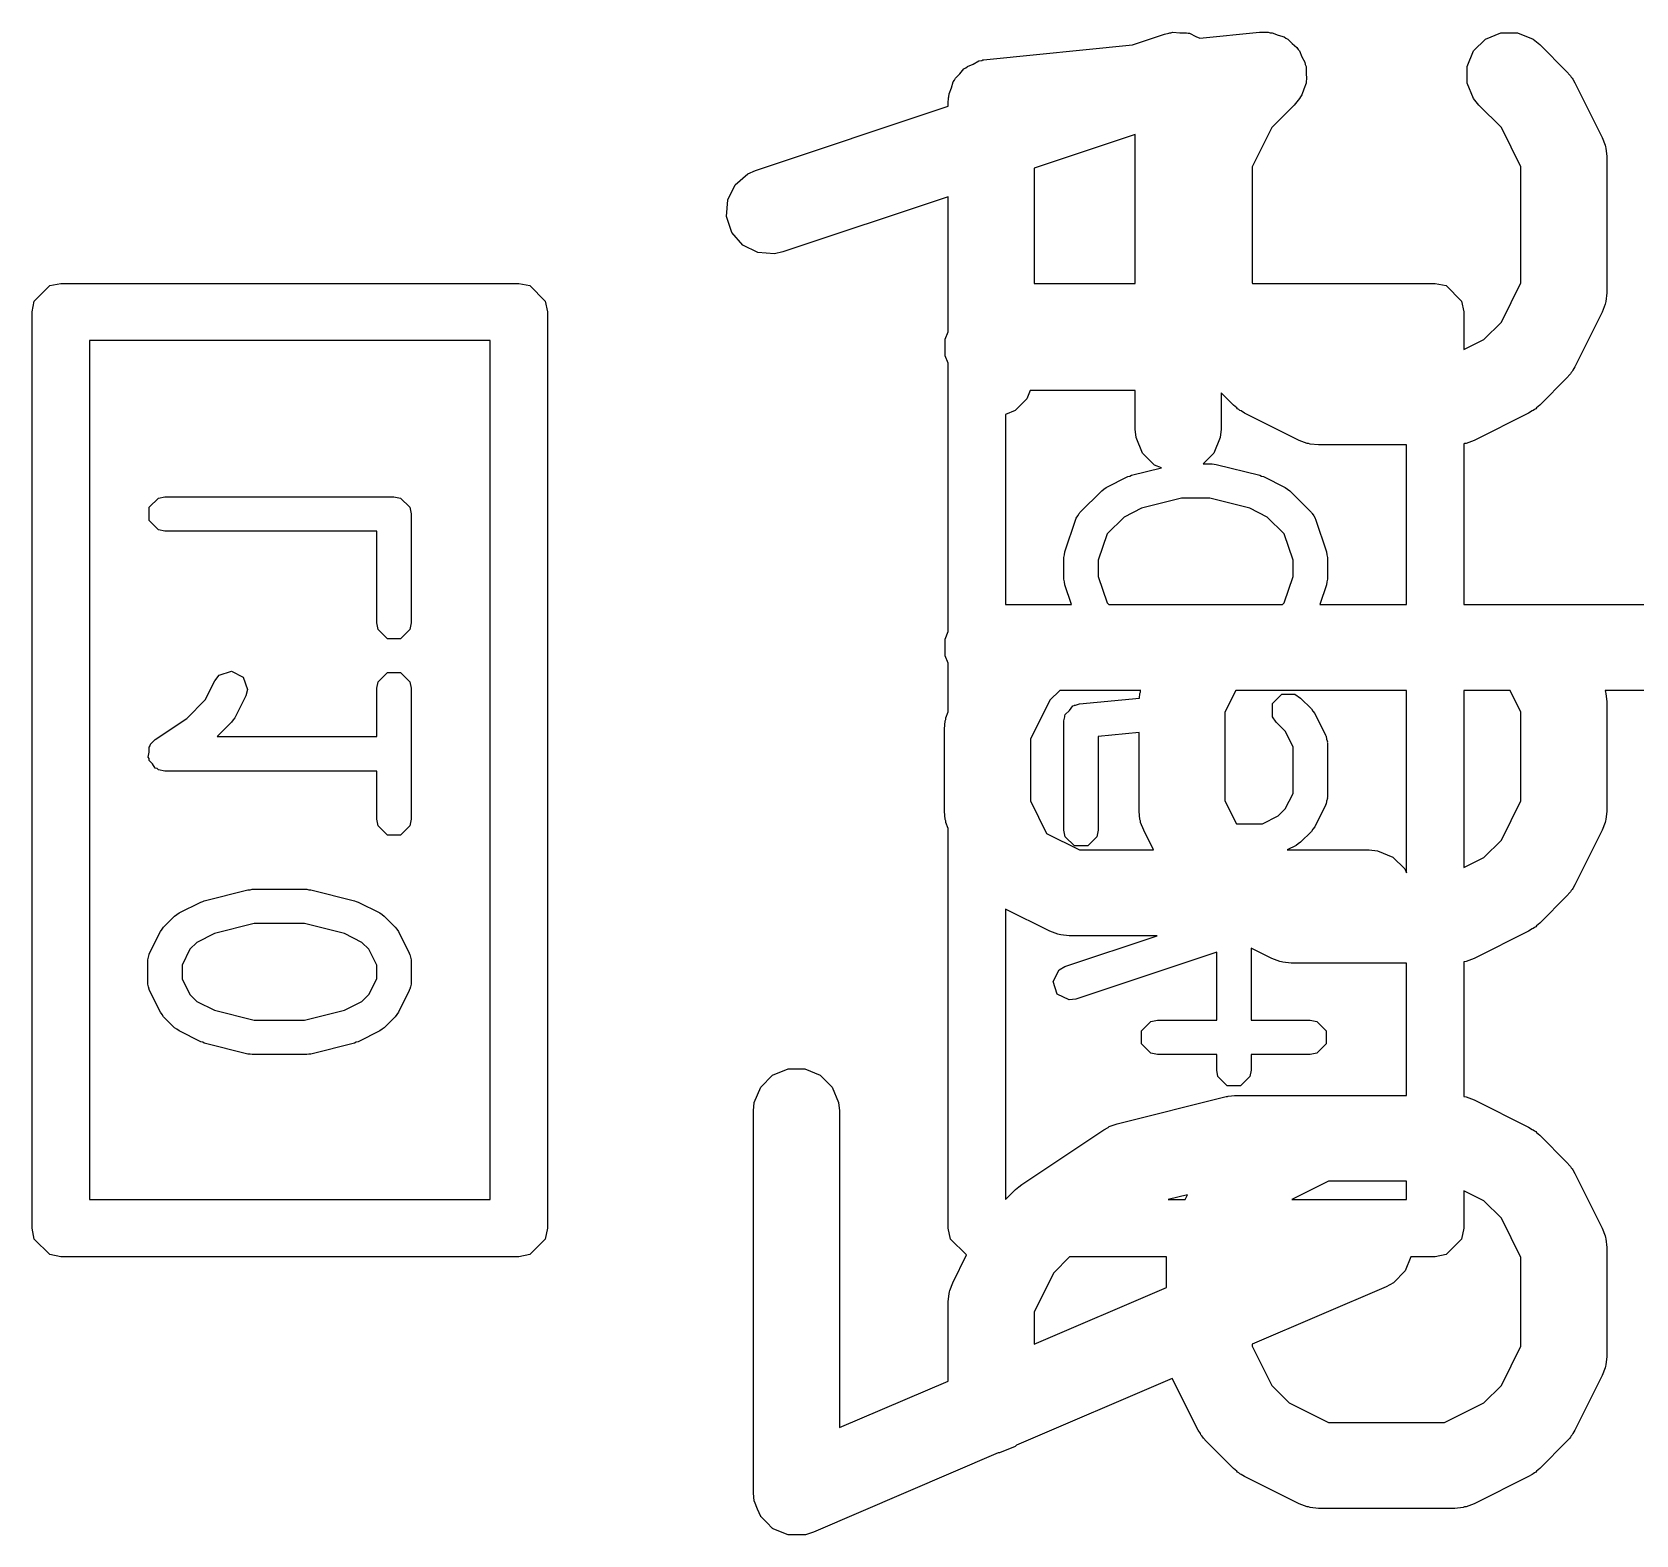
# Model space of a CAD drawing. Header units: inches. Extents: x -2.1 to 1.75, y 0.25 to 2.74.
# Drawn here: x -1.4912 to -1.3809, y 2.2449 to 2.3482 of the extents above; entities that cross this region are included whole.
import ezdxf

# ---------------------------------------------------------------- set-up
doc = ezdxf.new("R2010")
doc.units = ezdxf.units.IN
doc.header["$MEASUREMENT"] = 0
doc.layers.add('BLACK', color=250, linetype='CONTINUOUS')

msp = doc.modelspace()

# ---------------------------------------------------------------- linework, layer by layer
at = {"layer": 'BLACK', "linetype": 'CONTINUOUS'}
for p, q in [((-1.41553, 2.34731), (-1.41332, 2.34805)), ((-1.41332, 2.34805), (-1.41303, 2.34811)), ((-1.41303, 2.34811), (-1.41296, 2.34814)), ((-1.41296, 2.34814), (-1.4129, 2.34814)), ((-1.4129, 2.34814), (-1.41275, 2.34818)), ((-1.41275, 2.34818), (-1.41228, 2.34814)), ((-1.41228, 2.34814), (-1.41181, 2.34814)), ((-1.41181, 2.34814), (-1.41171, 2.3481)), ((-1.41171, 2.3481), (-1.4116, 2.3481)), ((-1.4116, 2.3481), (-1.41118, 2.34788)), ((-1.41118, 2.34788), (-1.41091, 2.34777)), ((-1.41091, 2.34777), (-1.40679, 2.34819)), ((-1.40679, 2.34819), (-1.40621, 2.34819)), ((-1.40621, 2.34819), (-1.40607, 2.34814)), ((-1.40607, 2.34814), (-1.40592, 2.34814)), ((-1.40592, 2.34814), (-1.40552, 2.34798)), ((-1.40552, 2.34798), (-1.40511, 2.34785)), ((-1.40511, 2.34785), (-1.40499, 2.34776)), ((-1.40499, 2.34776), (-1.40486, 2.3477)), ((-1.40486, 2.3477), (-1.40455, 2.3474)), ((-1.39208, 2.34689), (-1.39126, 2.3477)), ((-1.39126, 2.3477), (-1.3902, 2.34814)), ((-1.3902, 2.34814), (-1.38905, 2.34814)), ((-1.38905, 2.34814), (-1.38798, 2.3477)), ((-1.38798, 2.3477), (-1.38753, 2.34734)), ((-1.42554, 2.34631), (-1.41553, 2.34731)), ((-1.40455, 2.3474), (-1.40422, 2.34712)), ((-1.40422, 2.34712), (-1.40415, 2.34699)), ((-1.40415, 2.34699), (-1.40404, 2.34689)), ((-1.40404, 2.34689), (-1.40388, 2.34649)), ((-1.40388, 2.34649), (-1.40367, 2.34611)), ((-1.39252, 2.34582), (-1.39208, 2.34689)), ((-1.38753, 2.34734), (-1.38566, 2.34546)), ((-1.4277, 2.34501), (-1.42739, 2.34532)), ((-1.42739, 2.34532), (-1.42712, 2.34565)), ((-1.42712, 2.34565), (-1.42699, 2.34572)), ((-1.42699, 2.34572), (-1.42688, 2.34583)), ((-1.42688, 2.34583), (-1.42649, 2.34599)), ((-1.42649, 2.34599), (-1.4261, 2.3462)), ((-1.4261, 2.3462), (-1.42589, 2.34624)), ((-1.42589, 2.34624), (-1.42582, 2.34627)), ((-1.42582, 2.34627), (-1.42575, 2.34627)), ((-1.42575, 2.34627), (-1.42554, 2.34631)), ((-1.40367, 2.34611), (-1.40366, 2.34596)), ((-1.40366, 2.34596), (-1.4036, 2.34582)), ((-1.4036, 2.34582), (-1.4036, 2.34539)), ((-1.4036, 2.34539), (-1.40356, 2.34496)), ((-1.39252, 2.34467), (-1.39252, 2.34582)), ((-1.38566, 2.34546), (-1.38547, 2.34523)), ((-1.42814, 2.34395), (-1.42797, 2.34435)), ((-1.42797, 2.34435), (-1.42785, 2.34476)), ((-1.42785, 2.34476), (-1.42776, 2.34488)), ((-1.42776, 2.34488), (-1.4277, 2.34501)), ((-1.40376, 2.34427), (-1.40389, 2.34386)), ((-1.4036, 2.34467), (-1.40376, 2.34427)), ((-1.40356, 2.34496), (-1.4036, 2.34482)), ((-1.4036, 2.34482), (-1.4036, 2.34467)), ((-1.39208, 2.34361), (-1.39252, 2.34467)), ((-1.38547, 2.34523), (-1.38542, 2.34518)), ((-1.38542, 2.34518), (-1.38536, 2.34509)), ((-1.38536, 2.34509), (-1.38529, 2.34501)), ((-1.38529, 2.34501), (-1.38526, 2.34494)), ((-1.38526, 2.34494), (-1.38511, 2.34469)), ((-1.38511, 2.34469), (-1.38323, 2.34094)), ((-1.44144, 2.33867), (-1.4282, 2.34309)), ((-1.4282, 2.34337), (-1.42818, 2.34359)), ((-1.4282, 2.34309), (-1.4282, 2.34337)), ((-1.42818, 2.34366), (-1.42816, 2.34373)), ((-1.42818, 2.34359), (-1.42818, 2.34366)), ((-1.42816, 2.34373), (-1.42814, 2.34395)), ((-1.40441, 2.34316), (-1.40594, 2.34162)), ((-1.40404, 2.34361), (-1.40441, 2.34316)), ((-1.40398, 2.34374), (-1.40404, 2.34361)), ((-1.40389, 2.34386), (-1.40398, 2.34374)), ((-1.39171, 2.34316), (-1.39208, 2.34361)), ((-1.39017, 2.34162), (-1.39171, 2.34316)), ((-1.41534, 2.34115), (-1.42229, 2.33883)), ((-1.41534, 2.33091), (-1.41534, 2.34115)), ((-1.40594, 2.34162), (-1.40729, 2.33893)), ((-1.38883, 2.33893), (-1.39017, 2.34162)), ((-1.38323, 2.34094), (-1.38303, 2.3404)), ((-1.38303, 2.3404), (-1.38302, 2.3403)), ((-1.38302, 2.3403), (-1.38298, 2.3402)), ((-1.38298, 2.3402), (-1.38292, 2.33962)), ((-1.42229, 2.33883), (-1.42229, 2.33091)), ((-1.40729, 2.33893), (-1.40729, 2.33095)), ((-1.38883, 2.33095), (-1.38883, 2.33893)), ((-1.38292, 2.33962), (-1.38292, 2.33025)), ((-1.44335, 2.33665), (-1.44284, 2.33768)), ((-1.44284, 2.33768), (-1.44197, 2.33844)), ((-1.44197, 2.33844), (-1.44144, 2.33867)), ((-1.44343, 2.3355), (-1.44335, 2.33665)), ((-1.4282, 2.33686), (-1.43957, 2.33307)), ((-1.4282, 2.32757), (-1.4282, 2.33686)), ((-1.44307, 2.33441), (-1.44343, 2.3355)), ((-1.44231, 2.33354), (-1.44307, 2.33441)), ((-1.44128, 2.33303), (-1.44231, 2.33354)), ((-1.44013, 2.33294), (-1.44128, 2.33303)), ((-1.43957, 2.33307), (-1.44013, 2.33294)), ((-1.49103, 2.32969), (-1.48997, 2.33076)), ((-1.48997, 2.33076), (-1.48921, 2.33091)), ((-1.48921, 2.33091), (-1.45772, 2.33091)), ((-1.45772, 2.33091), (-1.45696, 2.33076)), ((-1.45696, 2.33076), (-1.4559, 2.32969)), ((-1.42229, 2.33091), (-1.41534, 2.33091)), ((-1.40729, 2.33095), (-1.40727, 2.33091)), ((-1.40727, 2.33091), (-1.39472, 2.33091)), ((-1.39472, 2.33091), (-1.39397, 2.33076)), ((-1.39397, 2.33076), (-1.39291, 2.32969)), ((-1.39017, 2.32825), (-1.38883, 2.33095)), ((-1.38292, 2.33025), (-1.38298, 2.32967)), ((-1.49118, 2.32894), (-1.49103, 2.32969)), ((-1.49118, 2.26594), (-1.49118, 2.32894)), ((-1.4559, 2.32969), (-1.45575, 2.32894)), ((-1.45575, 2.32894), (-1.45575, 2.26594)), ((-1.39291, 2.32969), (-1.39276, 2.32894)), ((-1.39276, 2.32894), (-1.39276, 2.32636)), ((-1.38323, 2.32893), (-1.38511, 2.32518)), ((-1.38303, 2.32947), (-1.38323, 2.32893)), ((-1.38302, 2.32958), (-1.38303, 2.32947)), ((-1.38298, 2.32967), (-1.38302, 2.32958)), ((-1.39137, 2.32705), (-1.39017, 2.32825)), ((-1.48724, 2.32697), (-1.48724, 2.26791)), ((-1.45969, 2.32697), (-1.48724, 2.32697)), ((-1.45969, 2.26791), (-1.45969, 2.32697)), ((-1.4284, 2.32708), (-1.4282, 2.32757)), ((-1.4284, 2.32592), (-1.4284, 2.32708)), ((-1.39276, 2.32636), (-1.39137, 2.32705)), ((-1.4282, 2.32543), (-1.4284, 2.32592)), ((-1.4282, 2.32463), (-1.4282, 2.32543)), ((-1.42819, 2.32455), (-1.4282, 2.32463)), ((-1.42819, 2.30697), (-1.42819, 2.32455)), ((-1.38566, 2.32441), (-1.38753, 2.32254)), ((-1.38547, 2.32464), (-1.38566, 2.32441)), ((-1.38542, 2.32469), (-1.38547, 2.32464)), ((-1.38536, 2.32478), (-1.38542, 2.32469)), ((-1.38529, 2.32486), (-1.38536, 2.32478)), ((-1.38526, 2.32493), (-1.38529, 2.32486)), ((-1.38511, 2.32518), (-1.38526, 2.32493)), ((-1.42256, 2.32355), (-1.42279, 2.32298)), ((-1.41534, 2.32355), (-1.42256, 2.32355)), ((-1.41534, 2.32088), (-1.41534, 2.32355)), ((-1.40858, 2.32254), (-1.40943, 2.32338)), ((-1.40943, 2.32338), (-1.40943, 2.32088)), ((-1.4236, 2.32217), (-1.42425, 2.3219)), ((-1.42279, 2.32298), (-1.4236, 2.32217)), ((-1.40836, 2.32235), (-1.40858, 2.32254)), ((-1.40831, 2.32229), (-1.40836, 2.32235)), ((-1.40822, 2.32224), (-1.40831, 2.32229)), ((-1.40814, 2.32217), (-1.40822, 2.32224)), ((-1.40806, 2.32214), (-1.40814, 2.32217)), ((-1.40782, 2.32198), (-1.40806, 2.32214)), ((-1.38805, 2.32214), (-1.3883, 2.32198)), ((-1.38798, 2.32217), (-1.38805, 2.32214)), ((-1.3879, 2.32224), (-1.38798, 2.32217)), ((-1.38781, 2.32229), (-1.3879, 2.32224)), ((-1.38776, 2.32235), (-1.38781, 2.32229)), ((-1.38753, 2.32254), (-1.38776, 2.32235)), ((-1.42425, 2.3219), (-1.42425, 2.30883)), ((-1.40407, 2.32011), (-1.40782, 2.32198)), ((-1.3883, 2.32198), (-1.39205, 2.32011)), ((-1.41528, 2.3203), (-1.41534, 2.32088)), ((-1.41484, 2.31924), (-1.41528, 2.3203)), ((-1.40949, 2.3203), (-1.40993, 2.31924)), ((-1.40943, 2.32088), (-1.40949, 2.3203)), ((-1.40353, 2.3199), (-1.40407, 2.32011)), ((-1.39205, 2.32011), (-1.39259, 2.3199)), ((-1.41402, 2.31842), (-1.41484, 2.31924)), ((-1.40993, 2.31924), (-1.41067, 2.31849)), ((-1.40342, 2.31989), (-1.40353, 2.3199)), ((-1.40332, 2.31985), (-1.40342, 2.31989)), ((-1.40275, 2.3198), (-1.40332, 2.31985)), ((-1.39669, 2.3198), (-1.40275, 2.3198)), ((-1.39669, 2.30883), (-1.39669, 2.3198)), ((-1.3927, 2.31989), (-1.39276, 2.31987)), ((-1.39276, 2.31987), (-1.39276, 2.30883)), ((-1.39259, 2.3199), (-1.3927, 2.31989)), ((-1.41559, 2.31771), (-1.41354, 2.31822)), ((-1.41354, 2.31822), (-1.41402, 2.31842)), ((-1.41067, 2.31849), (-1.41006, 2.31849)), ((-1.41006, 2.31849), (-1.40992, 2.31847)), ((-1.40992, 2.31847), (-1.40977, 2.31846)), ((-1.40977, 2.31846), (-1.40677, 2.31771)), ((-1.41914, 2.31515), (-1.41764, 2.31665)), ((-1.41764, 2.31665), (-1.41749, 2.31675)), ((-1.41749, 2.31675), (-1.41734, 2.31687)), ((-1.41734, 2.31687), (-1.41584, 2.31762)), ((-1.41584, 2.31762), (-1.41571, 2.31765)), ((-1.41571, 2.31765), (-1.41559, 2.31771)), ((-1.40677, 2.31771), (-1.40666, 2.31765)), ((-1.40666, 2.31765), (-1.40653, 2.31762)), ((-1.40653, 2.31762), (-1.40503, 2.31687)), ((-1.40503, 2.31687), (-1.40488, 2.31675)), ((-1.40488, 2.31675), (-1.40472, 2.31665)), ((-1.40472, 2.31665), (-1.40322, 2.31515)), ((-1.48314, 2.31552), (-1.4825, 2.31615)), ((-1.4825, 2.31615), (-1.48205, 2.31624)), ((-1.48205, 2.31624), (-1.4663, 2.31624)), ((-1.4663, 2.31624), (-1.46585, 2.31615)), ((-1.46585, 2.31615), (-1.46521, 2.31552)), ((-1.41216, 2.31613), (-1.4149, 2.31545)), ((-1.4102, 2.31613), (-1.41216, 2.31613)), ((-1.40747, 2.31545), (-1.4102, 2.31613)), ((-1.48314, 2.31461), (-1.48314, 2.31552)), ((-1.4825, 2.31397), (-1.48314, 2.31461)), ((-1.46521, 2.31552), (-1.46512, 2.31506)), ((-1.46512, 2.31506), (-1.46512, 2.30756)), ((-1.42018, 2.31244), (-1.41943, 2.31469)), ((-1.41943, 2.31469), (-1.4194, 2.31474)), ((-1.4194, 2.31477), (-1.41929, 2.31492)), ((-1.4194, 2.31474), (-1.4194, 2.31477)), ((-1.41929, 2.31492), (-1.4192, 2.31509)), ((-1.4192, 2.31509), (-1.41918, 2.3151)), ((-1.41918, 2.3151), (-1.41914, 2.31515)), ((-1.41611, 2.31484), (-1.41728, 2.31368)), ((-1.4149, 2.31545), (-1.41611, 2.31484)), ((-1.40626, 2.31484), (-1.40747, 2.31545)), ((-1.40509, 2.31368), (-1.40626, 2.31484)), ((-1.40322, 2.31515), (-1.40319, 2.3151)), ((-1.40319, 2.3151), (-1.40317, 2.31509)), ((-1.40317, 2.31509), (-1.40307, 2.31492)), ((-1.40307, 2.31492), (-1.40297, 2.31477)), ((-1.40297, 2.31477), (-1.40297, 2.31474)), ((-1.40297, 2.31474), (-1.40294, 2.31469)), ((-1.40294, 2.31469), (-1.40219, 2.31244)), ((-1.48205, 2.31388), (-1.4825, 2.31397)), ((-1.46748, 2.31388), (-1.48205, 2.31388)), ((-1.46748, 2.30756), (-1.46748, 2.31388)), ((-1.41728, 2.31368), (-1.41788, 2.31187)), ((-1.40449, 2.31187), (-1.40509, 2.31368)), ((-1.42024, 2.31206), (-1.4202, 2.31225)), ((-1.4202, 2.31225), (-1.42018, 2.31244)), ((-1.40219, 2.31244), (-1.40217, 2.31225)), ((-1.40217, 2.31225), (-1.40213, 2.31206)), ((-1.42024, 2.31056), (-1.42024, 2.31206)), ((-1.41788, 2.31187), (-1.41788, 2.31076)), ((-1.40449, 2.31076), (-1.40449, 2.31187)), ((-1.40213, 2.31206), (-1.40213, 2.31056)), ((-1.4202, 2.31038), (-1.42024, 2.31056)), ((-1.42018, 2.31019), (-1.4202, 2.31038)), ((-1.41972, 2.30883), (-1.42018, 2.31019)), ((-1.41788, 2.31076), (-1.41728, 2.30895)), ((-1.40509, 2.30895), (-1.40449, 2.31076)), ((-1.40219, 2.31019), (-1.40264, 2.30883)), ((-1.40217, 2.31038), (-1.40219, 2.31019)), ((-1.40213, 2.31056), (-1.40217, 2.31038)), ((-1.41728, 2.30895), (-1.41715, 2.30883)), ((-1.40521, 2.30883), (-1.40509, 2.30895)), ((-1.42425, 2.30883), (-1.41972, 2.30883)), ((-1.41715, 2.30883), (-1.40521, 2.30883)), ((-1.40264, 2.30883), (-1.39926, 2.30883)), ((-1.39926, 2.30883), (-1.39669, 2.30883)), ((-1.39276, 2.30883), (-1.37848, 2.30883)), ((-1.46739, 2.30711), (-1.46748, 2.30756)), ((-1.46675, 2.30647), (-1.46739, 2.30711)), ((-1.46521, 2.30711), (-1.46585, 2.30647)), ((-1.46512, 2.30756), (-1.46521, 2.30711)), ((-1.4284, 2.30645), (-1.42819, 2.30697)), ((-1.46585, 2.30647), (-1.46675, 2.30647)), ((-1.4284, 2.3053), (-1.4284, 2.30645)), ((-1.42819, 2.30479), (-1.4284, 2.3053)), ((-1.42819, 2.30146), (-1.42819, 2.30479)), ((-1.47927, 2.30227), (-1.47861, 2.30359)), ((-1.47861, 2.30359), (-1.47832, 2.30396)), ((-1.47832, 2.30396), (-1.47747, 2.30424)), ((-1.47747, 2.30424), (-1.47666, 2.30384)), ((-1.47666, 2.30384), (-1.47637, 2.30298)), ((-1.46748, 2.30307), (-1.46739, 2.30352)), ((-1.46739, 2.30352), (-1.46675, 2.30416)), ((-1.46675, 2.30416), (-1.46585, 2.30416)), ((-1.46585, 2.30416), (-1.46521, 2.30352)), ((-1.46521, 2.30352), (-1.46512, 2.30307)), ((-1.47649, 2.30254), (-1.47724, 2.30104)), ((-1.47637, 2.30298), (-1.47649, 2.30254)), ((-1.46748, 2.29975), (-1.46748, 2.30307)), ((-1.46512, 2.30307), (-1.46512, 2.29407)), ((-1.42053, 2.30292), (-1.4212, 2.30225)), ((-1.41496, 2.30292), (-1.42053, 2.30292)), ((-1.41918, 2.30199), (-1.41505, 2.3024)), ((-1.41505, 2.3024), (-1.41502, 2.3027)), ((-1.41502, 2.3027), (-1.41498, 2.3028)), ((-1.41498, 2.3028), (-1.41497, 2.30291)), ((-1.41497, 2.30291), (-1.41496, 2.30292)), ((-1.40842, 2.30292), (-1.40917, 2.30143)), ((-1.39669, 2.30292), (-1.40842, 2.30292)), ((-1.4059, 2.30202), (-1.40526, 2.30266)), ((-1.40526, 2.30266), (-1.40436, 2.30266)), ((-1.40436, 2.30266), (-1.40397, 2.3024)), ((-1.40397, 2.3024), (-1.40322, 2.30165)), ((-1.39669, 2.29038), (-1.39669, 2.30292)), ((-1.38957, 2.30292), (-1.39276, 2.30292)), ((-1.39276, 2.30292), (-1.39276, 2.29074)), ((-1.38883, 2.30143), (-1.38957, 2.30292)), ((-1.37499, 2.30292), (-1.38303, 2.30292)), ((-1.38303, 2.30292), (-1.38303, 2.30291)), ((-1.38303, 2.30291), (-1.38302, 2.3028)), ((-1.38302, 2.3028), (-1.38298, 2.3027)), ((-1.38298, 2.3027), (-1.38292, 2.30213)), ((-1.48055, 2.30098), (-1.47927, 2.30227)), ((-1.42835, 2.30103), (-1.42819, 2.30146)), ((-1.4212, 2.30225), (-1.42255, 2.29956)), ((-1.42017, 2.30118), (-1.42015, 2.30127)), ((-1.42015, 2.30127), (-1.41987, 2.30155)), ((-1.41987, 2.30155), (-1.41962, 2.30186)), ((-1.41962, 2.30186), (-1.41954, 2.30188)), ((-1.41954, 2.30188), (-1.41951, 2.30191)), ((-1.41951, 2.30191), (-1.41945, 2.30191)), ((-1.41945, 2.30191), (-1.41918, 2.30199)), ((-1.40917, 2.30143), (-1.40917, 2.29533)), ((-1.4059, 2.30111), (-1.4059, 2.30202)), ((-1.40322, 2.30165), (-1.40312, 2.30149)), ((-1.40312, 2.30149), (-1.403, 2.30134)), ((-1.403, 2.30134), (-1.40225, 2.29984)), ((-1.38883, 2.29533), (-1.38883, 2.30143)), ((-1.38292, 2.30213), (-1.38292, 2.29463)), ((-1.48271, 2.29955), (-1.48055, 2.30098)), ((-1.47747, 2.30073), (-1.47845, 2.29975)), ((-1.47736, 2.30089), (-1.47747, 2.30073)), ((-1.47724, 2.30104), (-1.47736, 2.30089)), ((-1.42846, 2.30025), (-1.4284, 2.30083)), ((-1.42846, 2.29463), (-1.42846, 2.30025)), ((-1.4284, 2.30083), (-1.42836, 2.30093)), ((-1.42836, 2.30093), (-1.42835, 2.30103)), ((-1.42024, 2.30082), (-1.42018, 2.3011)), ((-1.42024, 2.29332), (-1.42024, 2.30082)), ((-1.42019, 2.30116), (-1.42017, 2.30118)), ((-1.42018, 2.3011), (-1.42019, 2.30116)), ((-1.40564, 2.30073), (-1.4059, 2.30111)), ((-1.40503, 2.30012), (-1.40564, 2.30073)), ((-1.40449, 2.29904), (-1.40503, 2.30012)), ((-1.48314, 2.29902), (-1.48306, 2.2991)), ((-1.48314, 2.29867), (-1.48314, 2.29902)), ((-1.48306, 2.2991), (-1.48303, 2.29922)), ((-1.48303, 2.29922), (-1.48271, 2.29955)), ((-1.47845, 2.29975), (-1.46748, 2.29975)), ((-1.42255, 2.29956), (-1.42255, 2.29533)), ((-1.41507, 2.30003), (-1.41788, 2.29975)), ((-1.41788, 2.29975), (-1.41788, 2.29332)), ((-1.41507, 2.29463), (-1.41507, 2.30003)), ((-1.40449, 2.29584), (-1.40449, 2.29904)), ((-1.40225, 2.29984), (-1.40224, 2.29979)), ((-1.40224, 2.29979), (-1.40222, 2.29977)), ((-1.40222, 2.29977), (-1.40218, 2.29958)), ((-1.40218, 2.29958), (-1.40213, 2.2994)), ((-1.40213, 2.2994), (-1.40214, 2.29937)), ((-1.40214, 2.29937), (-1.40213, 2.29932)), ((-1.40213, 2.29932), (-1.40213, 2.29557)), ((-1.48321, 2.29834), (-1.48314, 2.29867)), ((-1.48314, 2.29824), (-1.48321, 2.29834)), ((-1.48314, 2.29811), (-1.48314, 2.29824)), ((-1.4829, 2.29787), (-1.48314, 2.29811)), ((-1.48271, 2.29758), (-1.4829, 2.29787)), ((-1.48259, 2.29756), (-1.48271, 2.29758)), ((-1.4825, 2.29747), (-1.48259, 2.29756)), ((-1.48205, 2.29738), (-1.4825, 2.29747)), ((-1.46748, 2.29738), (-1.48205, 2.29738)), ((-1.46748, 2.29407), (-1.46748, 2.29738)), ((-1.40503, 2.29477), (-1.40449, 2.29584)), ((-1.4284, 2.29405), (-1.42846, 2.29463)), ((-1.42255, 2.29533), (-1.42143, 2.29308)), ((-1.41502, 2.29405), (-1.41507, 2.29463)), ((-1.40917, 2.29533), (-1.40838, 2.29375)), ((-1.40551, 2.29429), (-1.40503, 2.29477)), ((-1.40225, 2.29504), (-1.403, 2.29354)), ((-1.40224, 2.2951), (-1.40225, 2.29504)), ((-1.40222, 2.29511), (-1.40224, 2.2951)), ((-1.40218, 2.2953), (-1.40222, 2.29511)), ((-1.40213, 2.29548), (-1.40218, 2.2953)), ((-1.40213, 2.29557), (-1.40214, 2.29551)), ((-1.40214, 2.29551), (-1.40213, 2.29548)), ((-1.39017, 2.29263), (-1.38883, 2.29533)), ((-1.38292, 2.29463), (-1.38298, 2.29405)), ((-1.46739, 2.29361), (-1.46748, 2.29407)), ((-1.46675, 2.29298), (-1.46739, 2.29361)), ((-1.46521, 2.29361), (-1.46585, 2.29298)), ((-1.46512, 2.29407), (-1.46521, 2.29361)), ((-1.42836, 2.29395), (-1.4284, 2.29405)), ((-1.42835, 2.29385), (-1.42836, 2.29395)), ((-1.42819, 2.29342), (-1.42835, 2.29385)), ((-1.41498, 2.29395), (-1.41502, 2.29405)), ((-1.41497, 2.29385), (-1.41498, 2.29395)), ((-1.41476, 2.29331), (-1.41497, 2.29385)), ((-1.40838, 2.29375), (-1.40659, 2.29375)), ((-1.40659, 2.29375), (-1.40551, 2.29429)), ((-1.403, 2.29354), (-1.40312, 2.29339)), ((-1.38303, 2.29385), (-1.38323, 2.29331)), ((-1.38302, 2.29395), (-1.38303, 2.29385)), ((-1.38298, 2.29405), (-1.38302, 2.29395)), ((-1.46585, 2.29298), (-1.46675, 2.29298)), ((-1.42819, 2.26594), (-1.42819, 2.29342)), ((-1.42143, 2.29308), (-1.41918, 2.29196)), ((-1.42015, 2.29286), (-1.42024, 2.29332)), ((-1.41951, 2.29223), (-1.42015, 2.29286)), ((-1.41797, 2.29286), (-1.41861, 2.29223)), ((-1.41788, 2.29332), (-1.41797, 2.29286)), ((-1.41409, 2.29196), (-1.41476, 2.29331)), ((-1.40413, 2.29238), (-1.40428, 2.29226)), ((-1.40397, 2.29248), (-1.40413, 2.29238)), ((-1.40322, 2.29323), (-1.40397, 2.29248)), ((-1.40312, 2.29339), (-1.40322, 2.29323)), ((-1.39137, 2.29143), (-1.39017, 2.29263)), ((-1.38323, 2.29331), (-1.38511, 2.28956)), ((-1.41861, 2.29223), (-1.41951, 2.29223)), ((-1.41918, 2.29196), (-1.41409, 2.29196)), ((-1.40428, 2.29226), (-1.40489, 2.29196)), ((-1.40489, 2.29196), (-1.39926, 2.29196)), ((-1.39926, 2.29196), (-1.39868, 2.2919)), ((-1.39868, 2.2919), (-1.39762, 2.29146)), ((-1.39762, 2.29146), (-1.3968, 2.29065)), ((-1.39276, 2.29074), (-1.39137, 2.29143)), ((-1.3968, 2.29065), (-1.39669, 2.29038)), ((-1.47934, 2.28846), (-1.47634, 2.28921)), ((-1.47634, 2.28921), (-1.47619, 2.28922)), ((-1.47619, 2.28922), (-1.47605, 2.28925)), ((-1.47605, 2.28925), (-1.4723, 2.28925)), ((-1.4723, 2.28925), (-1.47216, 2.28922)), ((-1.47216, 2.28922), (-1.47201, 2.28921)), ((-1.47201, 2.28921), (-1.46902, 2.28846)), ((-1.38542, 2.28907), (-1.38547, 2.28902)), ((-1.38536, 2.28916), (-1.38542, 2.28907)), ((-1.38529, 2.28924), (-1.38536, 2.28916)), ((-1.38526, 2.28931), (-1.38529, 2.28924)), ((-1.38511, 2.28956), (-1.38526, 2.28931)), ((-1.48108, 2.28762), (-1.47958, 2.28837)), ((-1.47958, 2.28837), (-1.47945, 2.28841)), ((-1.47945, 2.28841), (-1.47934, 2.28846)), ((-1.46902, 2.28846), (-1.4689, 2.28841)), ((-1.4689, 2.28841), (-1.46877, 2.28837)), ((-1.46877, 2.28837), (-1.46727, 2.28762)), ((-1.38566, 2.28879), (-1.38753, 2.28692)), ((-1.38547, 2.28902), (-1.38566, 2.28879)), ((-1.48214, 2.28665), (-1.48139, 2.2874)), ((-1.48139, 2.2874), (-1.48123, 2.28751)), ((-1.48123, 2.28751), (-1.48108, 2.28762)), ((-1.47591, 2.28689), (-1.47864, 2.2862)), ((-1.47245, 2.28689), (-1.47591, 2.28689)), ((-1.46971, 2.2862), (-1.47245, 2.28689)), ((-1.46727, 2.28762), (-1.46712, 2.28751)), ((-1.46712, 2.28751), (-1.46697, 2.2874)), ((-1.46697, 2.2874), (-1.46622, 2.28665)), ((-1.4212, 2.28636), (-1.42425, 2.28789)), ((-1.42425, 2.28789), (-1.42425, 2.26792)), ((-1.38753, 2.28692), (-1.38776, 2.28673)), ((-1.48311, 2.28485), (-1.48236, 2.28635)), ((-1.48236, 2.28635), (-1.48224, 2.2865)), ((-1.48224, 2.2865), (-1.48214, 2.28665)), ((-1.47864, 2.2862), (-1.47985, 2.2856)), ((-1.4685, 2.2856), (-1.46971, 2.2862)), ((-1.46622, 2.28665), (-1.46611, 2.2865)), ((-1.46611, 2.2865), (-1.466, 2.28635)), ((-1.466, 2.28635), (-1.46525, 2.28485)), ((-1.42066, 2.28616), (-1.4212, 2.28636)), ((-1.42056, 2.28615), (-1.42066, 2.28616)), ((-1.42046, 2.28611), (-1.42056, 2.28615)), ((-1.41988, 2.28605), (-1.42046, 2.28611)), ((-1.42018, 2.28394), (-1.41384, 2.28605)), ((-1.41384, 2.28605), (-1.41988, 2.28605)), ((-1.3883, 2.28636), (-1.39205, 2.28449)), ((-1.38805, 2.28652), (-1.3883, 2.28636)), ((-1.38798, 2.28655), (-1.38805, 2.28652)), ((-1.3879, 2.28662), (-1.38798, 2.28655)), ((-1.38781, 2.28667), (-1.3879, 2.28662)), ((-1.38776, 2.28673), (-1.38781, 2.28667)), ((-1.48318, 2.28458), (-1.48314, 2.28477)), ((-1.48314, 2.28477), (-1.48312, 2.28479)), ((-1.48312, 2.28479), (-1.48311, 2.28485)), ((-1.48033, 2.28512), (-1.48087, 2.28404)), ((-1.47985, 2.2856), (-1.48033, 2.28512)), ((-1.46802, 2.28512), (-1.4685, 2.2856)), ((-1.46748, 2.28404), (-1.46802, 2.28512)), ((-1.46525, 2.28485), (-1.46523, 2.28479)), ((-1.46523, 2.28479), (-1.46521, 2.28477)), ((-1.46521, 2.28477), (-1.46517, 2.28458)), ((-1.40974, 2.28493), (-1.41943, 2.2817)), ((-1.40974, 2.28025), (-1.40974, 2.28493)), ((-1.40594, 2.28449), (-1.40738, 2.28521)), ((-1.40738, 2.28521), (-1.40738, 2.28025)), ((-1.48323, 2.2844), (-1.48318, 2.28458)), ((-1.48322, 2.28438), (-1.48323, 2.2844)), ((-1.48323, 2.28432), (-1.48322, 2.28438)), ((-1.48323, 2.28282), (-1.48323, 2.28432)), ((-1.48087, 2.28404), (-1.48087, 2.2831)), ((-1.46748, 2.2831), (-1.46748, 2.28404)), ((-1.46517, 2.28458), (-1.46512, 2.2844)), ((-1.46512, 2.2844), (-1.46513, 2.28438)), ((-1.46513, 2.28438), (-1.46512, 2.28432)), ((-1.46512, 2.28432), (-1.46512, 2.28282)), ((-1.42099, 2.2829), (-1.42058, 2.28371)), ((-1.42058, 2.28371), (-1.42018, 2.28394)), ((-1.4054, 2.28428), (-1.40594, 2.28449)), ((-1.40529, 2.28427), (-1.4054, 2.28428)), ((-1.4052, 2.28423), (-1.40529, 2.28427)), ((-1.40462, 2.28418), (-1.4052, 2.28423)), ((-1.39669, 2.28418), (-1.40462, 2.28418)), ((-1.39669, 2.27508), (-1.39669, 2.28418)), ((-1.3927, 2.28427), (-1.39276, 2.28425)), ((-1.39276, 2.28425), (-1.39276, 2.27501)), ((-1.39259, 2.28428), (-1.3927, 2.28427)), ((-1.39205, 2.28449), (-1.39259, 2.28428)), ((-1.48322, 2.28276), (-1.48323, 2.28282)), ((-1.48323, 2.28273), (-1.48322, 2.28276)), ((-1.48318, 2.28255), (-1.48323, 2.28273)), ((-1.48314, 2.28237), (-1.48318, 2.28255)), ((-1.48087, 2.2831), (-1.48033, 2.28202)), ((-1.46802, 2.28202), (-1.46748, 2.2831)), ((-1.46517, 2.28255), (-1.46521, 2.28237)), ((-1.46512, 2.28273), (-1.46517, 2.28255)), ((-1.46512, 2.28282), (-1.46513, 2.28276)), ((-1.46513, 2.28276), (-1.46512, 2.28273)), ((-1.4207, 2.28204), (-1.42099, 2.2829)), ((-1.48312, 2.28235), (-1.48314, 2.28237)), ((-1.48311, 2.28229), (-1.48312, 2.28235)), ((-1.48236, 2.28079), (-1.48311, 2.28229)), ((-1.48033, 2.28202), (-1.47985, 2.28154)), ((-1.47985, 2.28154), (-1.47864, 2.28093)), ((-1.46971, 2.28093), (-1.4685, 2.28154)), ((-1.4685, 2.28154), (-1.46802, 2.28202)), ((-1.46525, 2.28229), (-1.466, 2.28079)), ((-1.46523, 2.28235), (-1.46525, 2.28229)), ((-1.46521, 2.28237), (-1.46523, 2.28235)), ((-1.41989, 2.28164), (-1.4207, 2.28204)), ((-1.41943, 2.2817), (-1.41989, 2.28164)), ((-1.48224, 2.28064), (-1.48236, 2.28079)), ((-1.48214, 2.28048), (-1.48224, 2.28064)), ((-1.48139, 2.27973), (-1.48214, 2.28048)), ((-1.47864, 2.28093), (-1.47591, 2.28025)), ((-1.47591, 2.28025), (-1.47245, 2.28025)), ((-1.47245, 2.28025), (-1.46971, 2.28093)), ((-1.46622, 2.28048), (-1.46697, 2.27973)), ((-1.46611, 2.28064), (-1.46622, 2.28048)), ((-1.466, 2.28079), (-1.46611, 2.28064)), ((-1.41426, 2.28016), (-1.41381, 2.28025)), ((-1.41381, 2.28025), (-1.40974, 2.28025)), ((-1.40738, 2.28025), (-1.40331, 2.28025)), ((-1.40331, 2.28025), (-1.40286, 2.28016)), ((-1.48123, 2.27963), (-1.48139, 2.27973)), ((-1.48108, 2.27951), (-1.48123, 2.27963)), ((-1.47958, 2.27876), (-1.48108, 2.27951)), ((-1.46727, 2.27951), (-1.46877, 2.27876)), ((-1.46712, 2.27963), (-1.46727, 2.27951)), ((-1.46697, 2.27973), (-1.46712, 2.27963)), ((-1.4149, 2.27952), (-1.41426, 2.28016)), ((-1.4149, 2.27862), (-1.4149, 2.27952)), ((-1.40286, 2.28016), (-1.40222, 2.27952)), ((-1.40222, 2.27952), (-1.40222, 2.27862)), ((-1.47945, 2.27873), (-1.47958, 2.27876)), ((-1.47934, 2.27867), (-1.47945, 2.27873)), ((-1.47634, 2.27792), (-1.47934, 2.27867)), ((-1.46902, 2.27867), (-1.47201, 2.27792)), ((-1.4689, 2.27873), (-1.46902, 2.27867)), ((-1.46877, 2.27876), (-1.4689, 2.27873)), ((-1.41426, 2.27798), (-1.4149, 2.27862)), ((-1.40222, 2.27862), (-1.40286, 2.27798)), ((-1.47619, 2.27792), (-1.47634, 2.27792)), ((-1.47605, 2.27789), (-1.47619, 2.27792)), ((-1.4723, 2.27789), (-1.47605, 2.27789)), ((-1.47216, 2.27792), (-1.4723, 2.27789)), ((-1.47201, 2.27792), (-1.47216, 2.27792)), ((-1.41381, 2.27789), (-1.41426, 2.27798)), ((-1.40974, 2.27789), (-1.41381, 2.27789)), ((-1.40974, 2.27682), (-1.40974, 2.27789)), ((-1.40331, 2.27789), (-1.40738, 2.27789)), ((-1.40738, 2.27789), (-1.40738, 2.27682)), ((-1.40286, 2.27798), (-1.40331, 2.27789)), ((-1.44108, 2.27565), (-1.44027, 2.27646)), ((-1.44027, 2.27646), (-1.43921, 2.2769)), ((-1.43921, 2.2769), (-1.43805, 2.2769)), ((-1.43805, 2.2769), (-1.43699, 2.27646)), ((-1.43699, 2.27646), (-1.43617, 2.27565)), ((-1.40965, 2.27637), (-1.40974, 2.27682)), ((-1.40901, 2.27573), (-1.40965, 2.27637)), ((-1.40747, 2.27637), (-1.40811, 2.27573)), ((-1.40738, 2.27682), (-1.40747, 2.27637)), ((-1.44153, 2.27458), (-1.44108, 2.27565)), ((-1.43617, 2.27565), (-1.43573, 2.27458)), ((-1.41659, 2.27312), (-1.40909, 2.275)), ((-1.40909, 2.275), (-1.40899, 2.27501)), ((-1.40811, 2.27573), (-1.40901, 2.27573)), ((-1.40899, 2.27501), (-1.40895, 2.27503)), ((-1.40895, 2.27503), (-1.40873, 2.27505)), ((-1.40873, 2.27505), (-1.40851, 2.27508)), ((-1.40851, 2.27508), (-1.40847, 2.27507)), ((-1.40847, 2.27507), (-1.40837, 2.27508)), ((-1.40837, 2.27508), (-1.39669, 2.27508)), ((-1.39276, 2.27501), (-1.3927, 2.27499)), ((-1.3927, 2.27499), (-1.39259, 2.27498)), ((-1.39259, 2.27498), (-1.39205, 2.27477)), ((-1.39205, 2.27477), (-1.3883, 2.2729)), ((-1.44158, 2.27401), (-1.44153, 2.27458)), ((-1.44158, 2.24776), (-1.44158, 2.27401)), ((-1.43573, 2.27458), (-1.43568, 2.27401)), ((-1.43568, 2.27401), (-1.43568, 2.25224)), ((-1.42313, 2.26896), (-1.41751, 2.27271)), ((-1.41751, 2.27271), (-1.41719, 2.27288)), ((-1.41719, 2.27288), (-1.41713, 2.27293)), ((-1.41713, 2.27293), (-1.41706, 2.27295)), ((-1.41706, 2.27295), (-1.417, 2.27299)), ((-1.417, 2.27299), (-1.41693, 2.273)), ((-1.41693, 2.273), (-1.41659, 2.27312)), ((-1.3883, 2.2729), (-1.38805, 2.27274)), ((-1.38805, 2.27274), (-1.38798, 2.27271)), ((-1.38798, 2.27271), (-1.3879, 2.27265)), ((-1.3879, 2.27265), (-1.38781, 2.27259)), ((-1.38781, 2.27259), (-1.38776, 2.27253)), ((-1.38776, 2.27253), (-1.38753, 2.27234)), ((-1.38753, 2.27234), (-1.38566, 2.27047)), ((-1.38566, 2.27047), (-1.38547, 2.27024)), ((-1.38547, 2.27024), (-1.38542, 2.27019)), ((-1.38542, 2.27019), (-1.38536, 2.2701)), ((-1.38536, 2.2701), (-1.38529, 2.27002)), ((-1.38529, 2.27002), (-1.38526, 2.26995)), ((-1.38526, 2.26995), (-1.38511, 2.2697)), ((-1.38511, 2.2697), (-1.38323, 2.26595)), ((-1.42425, 2.26792), (-1.42358, 2.2686)), ((-1.42358, 2.2686), (-1.42335, 2.26879)), ((-1.42358, 2.2686), (-1.42358, 2.2686)), ((-1.42358, 2.2686), (-1.42358, 2.2686)), ((-1.42335, 2.26879), (-1.42313, 2.26896)), ((-1.42313, 2.26896), (-1.42313, 2.26896)), ((-1.42313, 2.26896), (-1.42313, 2.26896)), ((-1.41174, 2.26825), (-1.41307, 2.26791)), ((-1.41191, 2.26791), (-1.41174, 2.26825)), ((-1.40205, 2.26918), (-1.40458, 2.26791)), ((-1.39669, 2.26918), (-1.40205, 2.26918)), ((-1.39669, 2.26791), (-1.39669, 2.26918)), ((-1.39137, 2.26783), (-1.39276, 2.26852)), ((-1.39276, 2.26852), (-1.39276, 2.26594)), ((-1.48724, 2.26791), (-1.45969, 2.26791)), ((-1.41307, 2.26791), (-1.41191, 2.26791)), ((-1.40458, 2.26791), (-1.39669, 2.26791)), ((-1.39017, 2.26663), (-1.39137, 2.26783)), ((-1.49103, 2.26519), (-1.49118, 2.26594)), ((-1.45575, 2.26594), (-1.4559, 2.26519)), ((-1.42804, 2.26519), (-1.42819, 2.26594)), ((-1.39276, 2.26594), (-1.39291, 2.26519)), ((-1.38883, 2.26394), (-1.39017, 2.26663)), ((-1.38323, 2.26595), (-1.38303, 2.26541)), ((-1.48997, 2.26413), (-1.49103, 2.26519)), ((-1.4559, 2.26519), (-1.45696, 2.26413)), ((-1.42697, 2.26413), (-1.42804, 2.26519)), ((-1.39291, 2.26519), (-1.39397, 2.26413)), ((-1.38303, 2.26541), (-1.38302, 2.26531)), ((-1.38302, 2.26531), (-1.38298, 2.26521)), ((-1.38298, 2.26521), (-1.38292, 2.26463)), ((-1.48921, 2.26398), (-1.48997, 2.26413)), ((-1.45772, 2.26398), (-1.48921, 2.26398)), ((-1.45696, 2.26413), (-1.45772, 2.26398)), ((-1.42788, 2.2622), (-1.42693, 2.26412)), ((-1.42693, 2.26412), (-1.42697, 2.26413)), ((-1.41985, 2.26398), (-1.42094, 2.26288)), ((-1.4132, 2.26398), (-1.41985, 2.26398)), ((-1.4132, 2.26187), (-1.4132, 2.26398)), ((-1.3964, 2.26398), (-1.39678, 2.26302)), ((-1.39472, 2.26398), (-1.3964, 2.26398)), ((-1.39397, 2.26413), (-1.39472, 2.26398)), ((-1.38883, 2.25783), (-1.38883, 2.26394)), ((-1.38292, 2.26463), (-1.38292, 2.25713)), ((-1.42094, 2.26288), (-1.42229, 2.26019)), ((-1.39678, 2.26302), (-1.39759, 2.2622)), ((-1.42814, 2.26146), (-1.4281, 2.26156)), ((-1.4281, 2.26156), (-1.42809, 2.26166)), ((-1.42809, 2.26166), (-1.42788, 2.2622)), ((-1.42229, 2.25797), (-1.4132, 2.26187)), ((-1.3981, 2.26192), (-1.40729, 2.25798)), ((-1.39759, 2.2622), (-1.3981, 2.26192)), ((-1.4282, 2.26088), (-1.42814, 2.26146)), ((-1.4282, 2.25544), (-1.4282, 2.26088)), ((-1.42229, 2.26019), (-1.42229, 2.25797)), ((-1.40729, 2.25798), (-1.40729, 2.25783)), ((-1.40729, 2.25783), (-1.40594, 2.25513)), ((-1.39017, 2.25513), (-1.38883, 2.25783)), ((-1.38292, 2.25713), (-1.38298, 2.25656)), ((-1.38303, 2.25635), (-1.38323, 2.25581)), ((-1.38302, 2.25646), (-1.38303, 2.25635)), ((-1.38298, 2.25656), (-1.38302, 2.25646)), ((-1.43568, 2.25224), (-1.4282, 2.25544)), ((-1.41279, 2.25562), (-1.4235, 2.25103)), ((-1.41101, 2.25206), (-1.41279, 2.25562)), ((-1.40594, 2.25513), (-1.40475, 2.25394)), ((-1.39137, 2.25394), (-1.39017, 2.25513)), ((-1.38323, 2.25581), (-1.38511, 2.25206)), ((-1.40475, 2.25394), (-1.40205, 2.25259)), ((-1.39407, 2.25259), (-1.39137, 2.25394)), ((-1.41086, 2.25182), (-1.41101, 2.25206)), ((-1.41083, 2.25174), (-1.41086, 2.25182)), ((-1.41076, 2.25166), (-1.41083, 2.25174)), ((-1.4107, 2.25157), (-1.41076, 2.25166)), ((-1.41064, 2.25152), (-1.4107, 2.25157)), ((-1.40205, 2.25259), (-1.39407, 2.25259)), ((-1.38542, 2.25157), (-1.38547, 2.25152)), ((-1.38536, 2.25166), (-1.38542, 2.25157)), ((-1.38529, 2.25174), (-1.38536, 2.25166)), ((-1.38526, 2.25182), (-1.38529, 2.25174)), ((-1.38511, 2.25206), (-1.38526, 2.25182)), ((-1.42477, 2.25049), (-1.43747, 2.24505)), ((-1.42467, 2.25049), (-1.42477, 2.25049)), ((-1.4236, 2.25093), (-1.42467, 2.25049)), ((-1.4235, 2.25103), (-1.4236, 2.25093)), ((-1.41046, 2.2513), (-1.41064, 2.25152)), ((-1.40858, 2.24942), (-1.41046, 2.2513)), ((-1.38566, 2.2513), (-1.38753, 2.24942)), ((-1.38547, 2.25152), (-1.38566, 2.2513)), ((-1.40836, 2.24924), (-1.40858, 2.24942)), ((-1.38753, 2.24942), (-1.38776, 2.24924)), ((-1.40831, 2.24918), (-1.40836, 2.24924)), ((-1.40822, 2.24912), (-1.40831, 2.24918)), ((-1.40814, 2.24905), (-1.40822, 2.24912)), ((-1.40806, 2.24902), (-1.40814, 2.24905)), ((-1.40782, 2.24887), (-1.40806, 2.24902)), ((-1.40407, 2.24699), (-1.40782, 2.24887)), ((-1.3883, 2.24887), (-1.39205, 2.24699)), ((-1.38805, 2.24902), (-1.3883, 2.24887)), ((-1.38798, 2.24905), (-1.38805, 2.24902)), ((-1.3879, 2.24912), (-1.38798, 2.24905)), ((-1.38781, 2.24918), (-1.3879, 2.24912)), ((-1.38776, 2.24924), (-1.38781, 2.24918)), ((-1.44153, 2.24718), (-1.44158, 2.24776)), ((-1.44152, 2.24717), (-1.44153, 2.24718)), ((-1.44152, 2.24715), (-1.44152, 2.24717)), ((-1.4413, 2.24663), (-1.44152, 2.24715)), ((-1.44108, 2.24612), (-1.4413, 2.24663)), ((-1.44107, 2.24611), (-1.44108, 2.24612)), ((-1.44106, 2.24609), (-1.44107, 2.24611)), ((-1.44066, 2.2457), (-1.44106, 2.24609)), ((-1.40353, 2.24679), (-1.40407, 2.24699)), ((-1.40342, 2.24678), (-1.40353, 2.24679)), ((-1.40332, 2.24674), (-1.40342, 2.24678)), ((-1.40275, 2.24668), (-1.40332, 2.24674)), ((-1.39337, 2.24668), (-1.40275, 2.24668)), ((-1.3928, 2.24674), (-1.39337, 2.24668)), ((-1.3927, 2.24678), (-1.3928, 2.24674)), ((-1.39259, 2.24679), (-1.3927, 2.24678)), ((-1.39205, 2.24699), (-1.39259, 2.24679)), ((-1.44027, 2.2453), (-1.44066, 2.2457)), ((-1.44025, 2.2453), (-1.44027, 2.2453)), ((-1.44024, 2.24528), (-1.44025, 2.2453)), ((-1.43972, 2.24508), (-1.44024, 2.24528)), ((-1.43921, 2.24486), (-1.43972, 2.24508)), ((-1.43747, 2.24505), (-1.43802, 2.24487)), ((-1.43919, 2.24486), (-1.43921, 2.24486)), ((-1.43917, 2.24486), (-1.43919, 2.24486)), ((-1.43861, 2.24486), (-1.43917, 2.24486)), ((-1.43805, 2.24486), (-1.43861, 2.24486)), ((-1.43804, 2.24487), (-1.43805, 2.24486)), ((-1.43802, 2.24487), (-1.43804, 2.24487))]:
    msp.add_line(p, q, dxfattribs=at)

doc.saveas('drawing.dxf')
